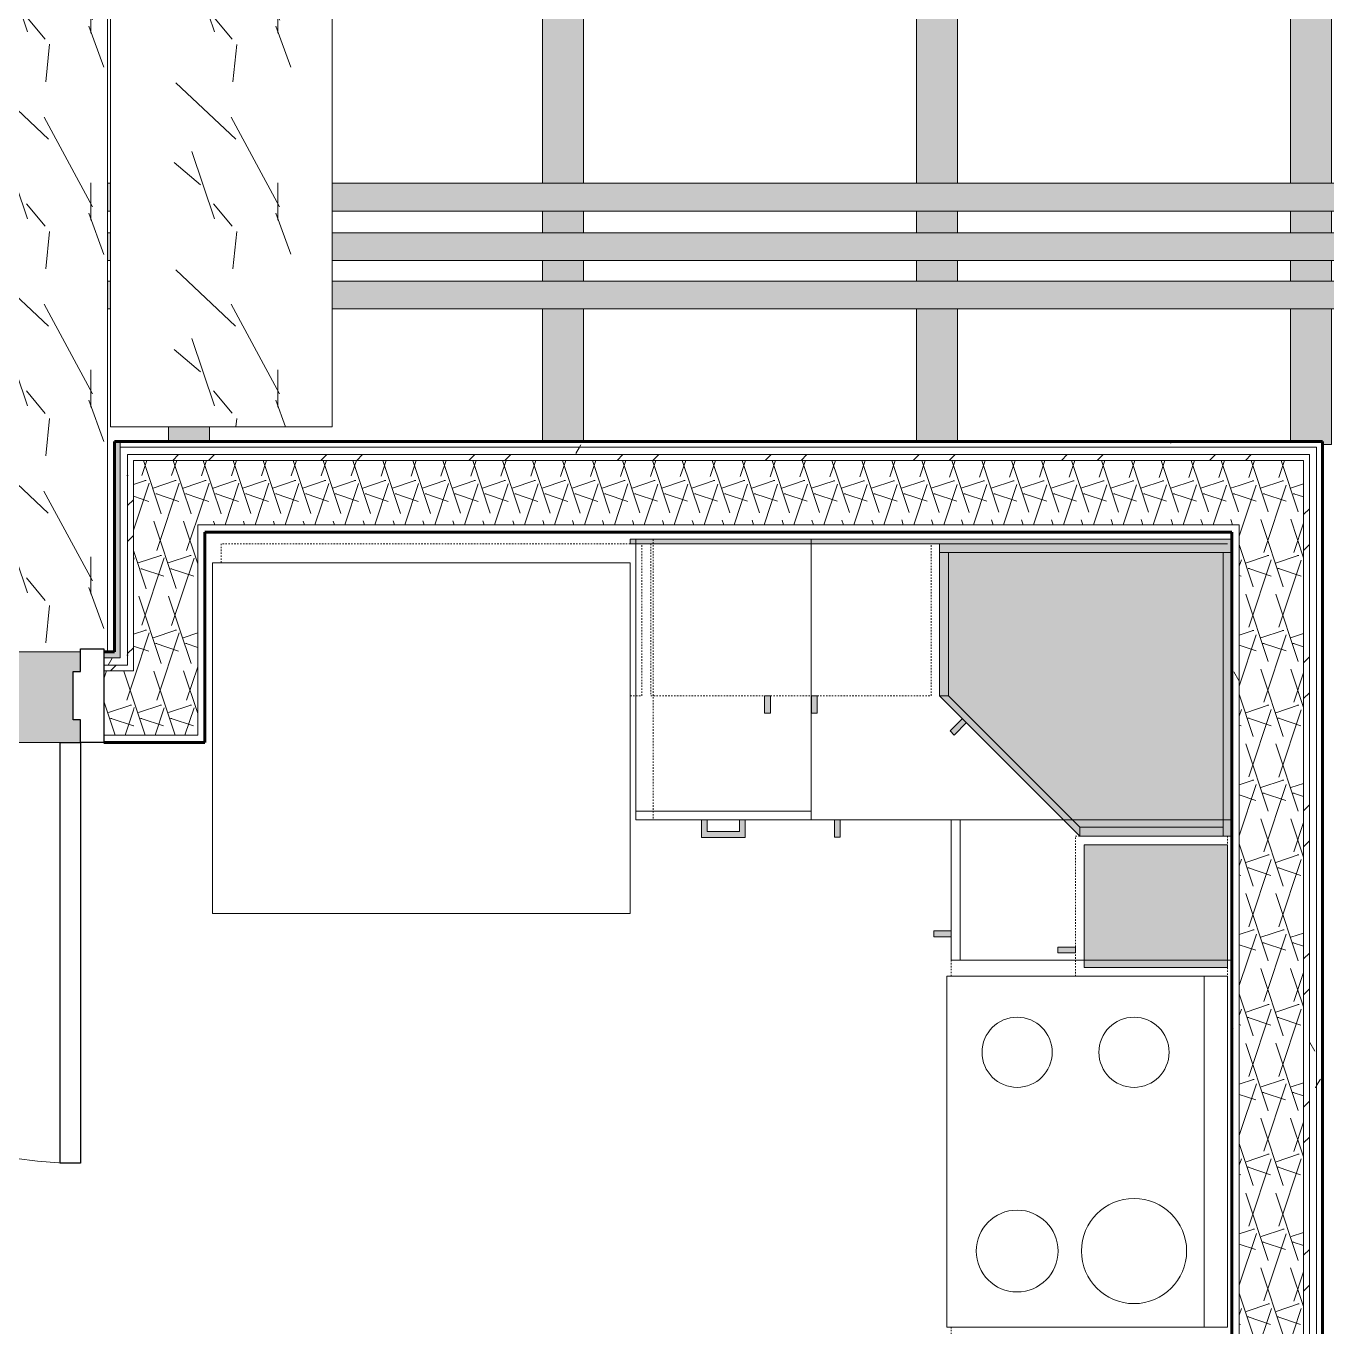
# Model space of a CAD drawing. Header units: inches. Extents: x -4169 to -1846, y 9706 to 12377.
# Drawn here: x -2747.9 to -2636.6, y 10305.4 to 10416.7 of the extents above; entities that cross this region are included whole.
import ezdxf

# ---------------------------------------------------------------- set-up
doc = ezdxf.new("R2010")
doc.units = ezdxf.units.IN
doc.header["$MEASUREMENT"] = 0
doc.linetypes.add('Dash', pattern=[0.25, 0.125, -0.125])
for name, color, linetype, lineweight in [('0-1', 7, 'Continuous', 5), ('0-2', 50, 'Continuous', 18), ('A-CLNG', 13, 'Continuous', 18), ('A-CLNG-PATT-1', 252, 'Continuous', 18), ('A-DOOR', 31, 'Continuous', 18), ('A-DOOR-6', 31, 'Continuous', 30), ('A-DOOR-7', 31, 'Continuous', 9), ('A-DOOR-FRAM', 31, 'Continuous', 30), ('A-WALL', 113, 'Continuous', 18), ('A-WALL-2', 96, 'Continuous', 5), ('A-WALL-5', 50, 'Continuous', 18), ('A-WALL-PATT-4', 111, 'Continuous', 9), ('I-WALL', 2, 'Continuous', 18), ('I-WALL-2', 2, 'Continuous', 5), ('I-WALL-3', 2, 'Continuous', 60), ('P-PIPE', 3, 'Continuous', 9), ('P-PIPE-1', 3, 'Continuous', 5), ('Q-CASE', 31, 'Continuous', 9), ('Q-CASE-1', 9, 'Continuous', 9), ('Q-CASE-3', 250, 'Continuous', 9), ('Q-CASE-4', 250, 'Dash', 9), ('Q-CASE-5', 254, 'Continuous', 9), ('Q-CASE-HDLN-1', 250, 'Dash', 9), ('Q-SPCQ-1', 250, 'Continuous', 9), ('S-BEAM', 12, 'Continuous', 9)]:
    doc.layers.add(name, color=color, linetype=linetype, lineweight=lineweight)
pattern_1 = [(0, (0, 0), (20.48, 5.12), [0.845, -14.515, 0.845, -14.515, -81.92]), (0, (0, 0), (20.48, 5.12), [-30.72, 0.845, -29.875, 0.845, -14.515, -35.84]), (0, (0, 0), (20.48, 5.12), [-76.8, 0.845, -9.395, 0.845, -24.755]), (120, (7.68, 2.56), (-14.67405, 15.1762003), [0.845, -14.515, 0.845, -14.515, -81.92]), (120, (7.68, 2.56), (-14.67405, 15.1762003), [-30.72, 0.845, -29.875, 0.845, -14.515, -35.84]), (120, (7.68, 2.56), (-14.67405, 15.1762003), [-76.8, 0.845, -9.395, 0.845, -24.755]), (240, (10.24, 12.8), (-5.80595, -20.2962003), [0.845, -14.515, 0.845, -14.515, -81.92]), (240, (10.24, 12.8), (-5.80595, -20.2962003), [-30.72, 0.845, -29.875, 0.845, -14.515, -35.84]), (240, (10.24, 12.8), (-5.80595, -20.2962003), [-76.8, 0.845, -9.395, 0.845, -24.755])]
pattern_2 = [(161.57, (0.32, 0.32), (-2.560496185, -0.000537386), [0, -18.214, 2.022, 0]), (18.43, (-0.32, 0.32), (-2.560496185, 0.000537386), [0, -18.214, 2.022, 0]), (108.43, (0.32, 0.32), (1.27922091, -6.400876726), [6.07, -14.166]), (71.57, (-0.32, 0.32), (1.27922091, 6.400876726), [6.07, -14.166])]
pattern_3 = [(45, (0, 0), (-6.335677, 6.335677), []), (45, (0, 9.6), (-6.335677, 6.335677), [])]

# ---------------------------------------------------------------- blocks, each defined once
blk = doc.blocks.new('Refrigerator_-_Side-by-Side_6047 - 36_ X 30_-1372843-ENLARGED RCP - 2ND FLOOR PLAN')
at = {"layer": 'Q-SPCQ-1'}
for p, q in [((-17.88, 15.58), (17.87, 15.58)), ((-17.88, -14.42), (-17.88, 15.58)), ((17.87, 15.58), (17.87, -14.42)), ((17.87, -14.42), (-17.88, -14.42))]:
    blk.add_line(p, q, dxfattribs=at)
blk = doc.blocks.new('Range - 24_ x 30_-2553768-ENLARGED RCP - 2ND FLOOR PLAN')
at = {"layer": 'Q-SPCQ-1'}
for p, q in [((0, 0), (30, 0)), ((0, -24), (0, 0)), ((30, 0), (30, -24)), ((0, -22), (30, -22)), ((30, -24), (0, -24))]:
    blk.add_line(p, q, dxfattribs=at)
for centre, radius, start, end in [((6.5, -6), 3.5, 360, 180), ((23.5, -6), 3, 0, 180), ((6.5, -6), 3.5, 180, 0), ((23.5, -6), 3, 180, 0), ((6.5, -16), 4.5, 0, 180), ((23.5, -16), 3, 360, 180), ((6.5, -16), 4.5, 180, 0), ((23.5, -16), 3, 180, 0)]:
    blk.add_arc(centre, radius, start, end, dxfattribs=at)
blk = doc.blocks.new('OD_CW_Countertop - OD_CW_Countertop-V13-ENLARGED RCP - 2ND FLOOR PLAN')
at = {"layer": 'Q-CASE-HDLN-1'}
for p, q in [((0.74, 24), (0.74, 0)), ((70.36, 0), (70.36, 24)), ((0.74, 0), (10.24, 0)), ((10.73, 0), (14.11, 0)), ((44.11, 0), (49.24, 0)), ((49.74, 0), (52.49, 0)), ((52.99, 0), (59.74, 0)), ((60.23, 0), (70.36, 0))]:
    blk.add_line(p, q, dxfattribs=at)
blk = doc.blocks.new('OD_CW_Countertop - OD_CW_Countertop-V14-ENLARGED RCP - 2ND FLOOR PLAN')
at = {"layer": 'Q-CASE-HDLN-1'}
for p, q in [((50.24, 24), (0.74, 24)), ((0.74, 24), (0.74, 0)), ((0.74, 0), (4.86, 0)), ((5.36, 0), (8.11, 0)), ((8.61, 0), (16.24, 0)), ((16.73, 0), (50.24, 0))]:
    blk.add_line(p, q, dxfattribs=at)
blk = doc.blocks.new('300 Series Wall Hung Cabinet_302 - 24_ X 36_-2573584-ENLARGED RCP - 2ND FLOOR PLAN')
at = {"layer": 'Q-CASE-1'}
for points in [[(-1.76, -13.19), (-2.25, -13.19), (-2.25, -14.69), (-1.76, -14.69)], [(2.24, -13.19), (1.75, -13.19), (1.75, -14.69), (2.24, -14.69)]]:
    blk.add_hatch(color=256, dxfattribs=at).paths.add_polyline_path(points, flags=0)
at = {"layer": 'Q-CASE-3'}
for p, q in [((-1.76, -13.19), (-2.25, -13.19)), ((-2.25, -13.19), (-2.25, -14.69)), ((-1.76, -14.69), (-1.76, -13.19)), ((2.24, -13.19), (1.75, -13.19)), ((1.75, -13.19), (1.75, -14.69)), ((2.24, -14.69), (2.24, -13.19)), ((-2.25, -14.69), (-1.76, -14.69)), ((1.75, -14.69), (2.24, -14.69))]:
    blk.add_line(p, q, dxfattribs=at)
at = {"layer": 'Q-CASE-4'}
for p, q in [((-12, -0.19), (-12, -13.19)), ((12, -13.19), (12, -0.19)), ((-12, -13.19), (12, -13.19))]:
    blk.add_line(p, q, dxfattribs=at)
blk = doc.blocks.new('300 Series Wall Hung Cabinet_302 - 18_ x 36_-2362919-ENLARGED RCP - 2ND FLOOR PLAN')
at = {"layer": 'Q-CASE-4'}
for p, q in [((17, -0.19), (-18, -0.19)), ((-18, -0.19), (-18, -1.81)), ((18, -13.19), (18, -0.19)), ((17, -13.19), (18, -13.19))]:
    blk.add_line(p, q, dxfattribs=at)
blk = doc.blocks.new('Base Cabinet 3 Drawer 230 - Base Cabinet 3 Drawer 230 15_-2554961-ENLARGED RCP - 2ND FLOOR PLAN')
at = {"layer": 'Q-CASE-5'}
blk.add_hatch(color=256, dxfattribs=at).paths.add_polyline_path([(2.61, -24), (2.11, -24), (2.11, -25), (-0.64, -25), (-0.64, -24), (-1.14, -24), (-1.14, -25.5), (2.61, -25.5), (2.61, -25)], flags=0)
at = {"layer": 'Q-CASE-3'}
for p, q in [((-6.76, -23.25), (-6.76, 0)), ((-6.76, 0), (8.24, 0)), ((8.24, 0), (8.24, -23.25)), ((-6.76, -23.25), (-6.76, -24)), ((8.24, -23.25), (-6.76, -23.25)), ((8.24, -24), (8.24, -23.25)), ((-6.76, -24), (8.24, -24)), ((-0.64, -24), (-1.14, -24)), ((-1.14, -25.5), (-1.14, -24)), ((-0.64, -25), (-0.64, -24)), ((2.11, -25), (2.11, -24)), ((2.11, -24), (2.61, -24)), ((2.61, -24), (2.61, -25.5)), ((2.61, -25.5), (-1.14, -25.5)), ((-0.64, -25), (2.11, -25))]:
    blk.add_line(p, q, dxfattribs=at)
blk = doc.blocks.new('Base Cabinet Corner 197 - Base Cabinet Corner 197-2565125-ENLARGED RCP - 2ND FLOOR PLAN')
at = {"layer": 'Q-CASE-5'}
for points in [[(10.73, -25.38), (10.73, -24), (10.24, -24), (10.24, -25.5), (10.73, -25.5)], [(2.23, -33.51), (0.73, -33.51), (0.73, -34), (2.23, -34)]]:
    blk.add_hatch(color=256, dxfattribs=at).paths.add_polyline_path(points, flags=0)
at = {"layer": 'Q-CASE-3'}
for p, q in [((-23.26, 0), (12.74, 0)), ((-23.26, -36), (-23.26, 0)), ((12.74, 0), (12.74, -24)), ((0.74, -23.25), (0.74, -36)), ((12.74, -23.25), (0.74, -23.25)), ((0.74, -23.25), (0.74, -24)), ((0.74, -24), (0.74, -36)), ((12.74, -24), (0.74, -24)), ((10.73, -24), (10.24, -24)), ((10.24, -24), (10.24, -25.5)), ((10.73, -25.5), (10.73, -24)), ((10.24, -25.5), (10.73, -25.5)), ((2.23, -33.51), (0.73, -33.51)), ((0.73, -33.51), (0.73, -34)), ((0.73, -34), (2.23, -34)), ((2.23, -34), (2.23, -33.51)), ((0.74, -36), (-23.26, -36))]:
    blk.add_line(p, q, dxfattribs=at)
blk = doc.blocks.new('308 - 308-V78-ENLARGED RCP - 2ND FLOOR PLAN')
at = {"layer": 'Q-CASE'}
blk.add_hatch(color=256, dxfattribs=at).paths.add_polyline_path([(0, -25.19), (0, -24.44), (-11.25, -13.19), (-12, -13.19), (-0.75, -24.44)], flags=0)
at = {"layer": 'Q-CASE-1'}
for points in [[(12.25, -0.94), (13, -0.94), (13, -0.19), (-12, -0.19), (-12, -0.94), (3.9, -0.94)], [(-11.25, -13.19), (-11.25, -0.94), (-12, -0.94), (-12, -13.19)], [(3.9, -24.44), (12.25, -24.44), (12.25, -0.94), (-11.25, -0.94), (-11.25, -13.19), (0, -24.44)], [(12.62, -25.19), (13, -25.19), (13, -0.94), (12.25, -0.94), (12.25, -25.19)], [(12.25, -25.19), (12.25, -24.44), (0, -24.44), (0, -25.19), (3.9, -25.19)]]:
    blk.add_hatch(color=256, dxfattribs=at).paths.add_polyline_path(points, flags=0)
at = {"layer": 'Q-CASE-5'}
blk.add_hatch(color=256, dxfattribs=at).paths.add_polyline_path([(-10.76, -16.55), (-9.7, -15.49), (-10.05, -15.14), (-11.11, -16.2)], flags=0)
at = {"layer": 'Q-CASE'}
for p, q in [((0, -25.19), (-12, -13.19)), ((-12, -13.19), (-11.25, -13.19)), ((-11.25, -13.19), (0, -24.44)), ((0, -24.44), (0, -25.19))]:
    blk.add_line(p, q, dxfattribs=at)
at = {"layer": 'Q-CASE-3'}
for p, q in [((-12, -0.94), (-12, -0.19)), ((-12, -13.19), (-12, -0.94)), ((-12, -0.94), (-11.25, -0.94)), ((13, -0.94), (-12, -0.94)), ((-11.25, -13.19), (-11.25, -0.94)), ((-11.25, -0.94), (12.25, -0.94)), ((-11.25, -0.94), (-11.25, -13.19)), ((12.25, -0.94), (12.25, -24.44)), ((12.25, -25.19), (12.25, -0.94)), ((12.25, -0.94), (13, -0.94)), ((-11.25, -13.19), (-12, -13.19)), ((0, -24.44), (-11.25, -13.19)), ((-10.05, -15.14), (-11.11, -16.2)), ((-10.76, -16.55), (-9.7, -15.49)), ((-11.11, -16.2), (-10.76, -16.55)), ((12.25, -24.44), (0, -24.44)), ((0, -25.19), (0, -24.44)), ((0, -24.44), (12.25, -24.44)), ((12.25, -24.44), (12.25, -25.19)), ((12.25, -25.19), (0, -25.19)), ((13, -25.19), (12.25, -25.19))]:
    blk.add_line(p, q, dxfattribs=at)
blk = doc.blocks.new('300 Series Wall Hung Cabinet_301 - 12_-V80-ENLARGED RCP - 2ND FLOOR PLAN')
at = {"layer": 'Q-CASE-1'}
for points in [[(-4, 13.19), (-3.51, 13.19), (-3.51, 14.69), (-4, 14.69)], [(-5.25, 12.44), (-5.25, 0.19), (5.25, 0.19), (5.25, 12.44)]]:
    blk.add_hatch(color=256, dxfattribs=at).paths.add_polyline_path(points, flags=0)
at = {"layer": 'Q-CASE-3'}
for p, q in [((-3.51, 14.69), (-4, 14.69)), ((-4, 14.69), (-4, 13.19)), ((-3.51, 13.19), (-3.51, 14.69)), ((-5.25, 0.19), (-5.25, 12.44)), ((-5.25, 12.44), (5.25, 12.44)), ((-4, 13.19), (-3.51, 13.19)), ((5.25, 12.44), (5.25, 0.19)), ((5.25, 0.19), (-5.25, 0.19))]:
    blk.add_line(p, q, dxfattribs=at)
at = {"layer": 'Q-CASE-4'}
for p, q in [((-6, 13.19), (6, 13.19)), ((6, 13.19), (6, 0.19)), ((6, 0.19), (-6, 0.19))]:
    blk.add_line(p, q, dxfattribs=at)
blk = doc.blocks.new('CTR - 1st Phase - Unit Layouts_rvt-1-ENLARGED RCP - 2ND FLOOR PLAN')
at = {"layer": 'A-WALL-2'}
blk.add_hatch(color=256, dxfattribs=at).paths.add_polyline_path([(-2696.17, 10372.41), (-2644.7, 10372.41), (-2644.7, 10372.79), (-2696.17, 10372.79)], flags=0)
at = {"layer": 'A-WALL-5'}
for p, q in [((-2644.7, 10372.79), (-2696.17, 10372.79)), ((-2696.17, 10372.41), (-2696.17, 10372.79)), ((-2696.17, 10372.41), (-2645.07, 10372.41))]:
    blk.add_line(p, q, dxfattribs=at)
at = {"layer": '0-2'}
for name, p in [('300 Series Wall Hung Cabinet_302 - 18_ x 36_-2362919-ENLARGED RCP - 2ND FLOOR PLAN', (-2713.17, 10372.6)), ('Base Cabinet 3 Drawer 230 - Base Cabinet 3 Drawer 230 15_-2554961-ENLARGED RCP - 2ND FLOOR PLAN', (-2688.94, 10372.79)), ('300 Series Wall Hung Cabinet_302 - 24_ X 36_-2573584-ENLARGED RCP - 2ND FLOOR PLAN', (-2682.42, 10372.6)), ('OD_CW_Countertop - OD_CW_Countertop-V14-ENLARGED RCP - 2ND FLOOR PLAN', (-2694.94, 10348.79)), ('308 - 308-V78-ENLARGED RCP - 2ND FLOOR PLAN', (-2657.7, 10372.6))]:
    blk.add_blockref(name, p, dxfattribs=at)
for name, p, rotation in [('Base Cabinet Corner 197 - Base Cabinet Corner 197-2565125-ENLARGED RCP - 2ND FLOOR PLAN', (-2644.7, 10349.53), 269.9999999999571), ('Refrigerator_-_Side-by-Side_6047 - 36_ X 30_-1372843-ENLARGED RCP - 2ND FLOOR PLAN', (-2714.05, 10356.37), 180), ('OD_CW_Countertop - OD_CW_Countertop-V13-ENLARGED RCP - 2ND FLOOR PLAN', (-2668.7, 10349.53), 269.999999999984), ('300 Series Wall Hung Cabinet_301 - 12_-V80-ENLARGED RCP - 2ND FLOOR PLAN', (-2644.89, 10341.41), 89.99999999995765), ('Range - 24_ x 30_-2553768-ENLARGED RCP - 2ND FLOOR PLAN', (-2669.07, 10305.41), 89.99999999997476)]:
    blk.add_blockref(name, p, dxfattribs=dict(at, rotation=rotation))
blk = doc.blocks.new('Dimension Lumber - LVL - 3_5X5_5-V172-ENLARGED RCP - 2ND FLOOR PLAN')
at = {"layer": 'S-BEAM'}
h = blk.add_hatch(color=256, dxfattribs=at)
h.paths.add_polyline_path([(-45.1, 1.75), (-45.07, -1.75), (-43.85, -1.75), (-43.85, 1.75)], flags=0)
h.paths.add_polyline_path([(-0.88, 1.75), (-0.88, -1.75), (42.15, -1.75), (42.15, 1.75), (3.84, 1.75)], flags=0)
for p, q in [((-45.1, 1.75), (-43.85, 1.75)), ((-0.88, 1.75), (42.15, 1.75)), ((-45.1, -1.75), (-43.85, -1.75)), ((-0.88, -1.75), (42.15, -1.75))]:
    blk.add_line(p, q, dxfattribs=at)
blk = doc.blocks.new('Dimension Lumber - LVL - 3_5X5_5-V173-ENLARGED RCP - 2ND FLOOR PLAN')
at = {"layer": 'S-BEAM'}
h = blk.add_hatch(color=256, dxfattribs=at)
h.paths.add_polyline_path([(-45.1, -1.75), (-33.76, -1.75), (-33.76, 1.75), (-45.1, 1.75)], flags=0)
h.paths.add_polyline_path([(-31.39, -1.75), (-29.63, -1.75), (-29.63, 1.75), (-31.39, 1.75)], flags=0)
h.paths.add_polyline_path([(-27.26, 1.75), (-27.26, -1.75), (-25.39, -1.75), (-25.39, 1.75), (-26.32, 1.75)], flags=0)
h.paths.add_polyline_path([(-23.02, 1.75), (-23.02, -1.75), (42.15, -1.75), (42.15, 1.75), (-17.03, 1.75)], flags=0)
for p, q in [((-45.1, 1.75), (-33.76, 1.75)), ((-31.39, 1.75), (-29.63, 1.75)), ((-27.26, 1.75), (-25.39, 1.75)), ((-23.02, 1.75), (42.15, 1.75)), ((-45.1, -1.75), (-33.76, -1.75)), ((-31.39, -1.75), (-29.63, -1.75)), ((-27.26, -1.75), (-25.39, -1.75)), ((-23.02, -1.75), (42.15, -1.75))]:
    blk.add_line(p, q, dxfattribs=at)
blk = doc.blocks.new('Dimension Lumber - LVL - 3_5X5_5-V174-ENLARGED RCP - 2ND FLOOR PLAN')
at = {"layer": 'S-BEAM'}
h = blk.add_hatch(color=256, dxfattribs=at)
h.paths.add_polyline_path([(-45.1, 1.75), (-45.1, -1.75), (-33.76, -1.75), (-33.76, 1.75), (-36.38, 1.75)], flags=0)
h.paths.add_polyline_path([(-31.39, 0.76), (-31.39, -1.75), (-29.63, -1.75), (-29.63, 1.75), (-31.39, 1.75)], flags=0)
h.paths.add_polyline_path([(-27.26, 0.76), (-27.26, -1.75), (-25.39, -1.75), (-25.39, 1.75), (-27.26, 1.75)], flags=0)
h.paths.add_polyline_path([(-23.02, 0.76), (-23.02, -1.75), (42.15, -1.75), (42.15, 0.8), (41.9, 0.8), (41.9, 1.75), (-23.02, 1.75)], flags=0)
for p, q in [((-45.1, 1.75), (-33.76, 1.75)), ((-31.39, 1.75), (-29.63, 1.75)), ((-27.26, 1.75), (-25.39, 1.75)), ((-23.02, 1.75), (41.9, 1.75)), ((-45.1, -1.75), (-33.76, -1.75)), ((-31.39, -1.75), (-29.63, -1.75)), ((-27.26, -1.75), (-25.39, -1.75)), ((-23.02, -1.75), (42.15, -1.75))]:
    blk.add_line(p, q, dxfattribs=at)
blk = doc.blocks.new('HOLLOW METAL - UNIT DOOR-2160819-ENLARGED RCP - 2ND FLOOR PLAN')
at = {"layer": 'A-DOOR-6'}
for p, q in [((16.25, -4.125), (18, -4.125)), ((16.25, -40.125), (16.25, -4.125)), ((18, -4.125), (18, -40.125)), ((18, -40.125), (16.25, -40.125))]:
    blk.add_line(p, q, dxfattribs=at)
at = {"layer": 'A-DOOR-7'}
blk.add_arc((18, -4.125), 36, 180, 270, dxfattribs=at)
at = {"layer": 'A-DOOR-FRAM'}
for p, q in [((-20, 3.875), (-18, 3.875)), ((-20, -4.125), (-20, 3.875)), ((-18, 3.875), (-18, 1.9375)), ((18, 3.875), (20, 3.875)), ((18, 1.9375), (18, 3.875)), ((20, 3.875), (20, -4.125)), ((-18, 1.9375), (-17.375, 1.9375)), ((-17.375, 1.9375), (-17.375, -2.1875)), ((17.375, 1.9375), (18, 1.9375)), ((17.375, -2.1875), (17.375, 1.9375)), ((-18, -2.1875), (-18, -4.125)), ((-17.375, -2.1875), (-18, -2.1875)), ((18, -2.1875), (17.375, -2.1875)), ((18, -4.125), (18, -2.1875)), ((-18, -4.125), (-20, -4.125)), ((20, -4.125), (18, -4.125))]:
    blk.add_line(p, q, dxfattribs=at)
blk = doc.blocks.new('Dimension Lumber - LVL - 3_5X5_5-V194-ENLARGED RCP - 2ND FLOOR PLAN')
at = {"layer": 'S-BEAM'}
h = blk.add_hatch(color=256, dxfattribs=at)
h.paths.add_polyline_path([(-34.76, -1.01), (-34.76, -1.75), (-23.15, -1.75), (-23.15, 1.75), (-34.49, 1.75), (-34.49, -0.97), (-34.76, -0.97)], flags=0)
h.paths.add_polyline_path([(-20.77, 1.75), (-20.77, -1.75), (-19.02, -1.75), (-19.02, 1.75)], flags=0)
h.paths.add_polyline_path([(-16.65, -1.01), (-16.65, -1.75), (-14.78, -1.75), (-14.78, 1.75), (-16.65, 1.75)], flags=0)
h.paths.add_polyline_path([(-12.4, -1.75), (34.76, -1.75), (34.76, 1.75), (-12.4, 1.75), (-12.4, -1.01)], flags=0)
for p, q in [((-34.49, 1.75), (-23.15, 1.75)), ((-20.78, 1.75), (-19.02, 1.75)), ((-16.65, 1.75), (-14.78, 1.75)), ((-12.41, 1.75), (34.76, 1.75)), ((-34.76, -0.97), (-34.76, -1.75)), ((-34.76, -1.75), (-23.15, -1.75)), ((-20.78, -1.75), (-19.02, -1.75)), ((-16.65, -1.75), (-14.78, -1.75)), ((-12.41, -1.75), (34.76, -1.75))]:
    blk.add_line(p, q, dxfattribs=at)

msp = doc.modelspace()

# ---------------------------------------------------------------- hatches: boundary and pattern name
at = {"layer": 'A-CLNG-PATT-1'}
h = msp.add_hatch(dxfattribs=at)
h.set_pattern_fill('FP_55', color=256, style=0, pattern_type=2)
h.set_pattern_definition([(108.435, (4.16, 0), (-16.000521, 32.0003383), [6.072, -44.525]), (139.399, (2.24, 5.76), (-96.00016541, 79.9998798), [2.95, -144.562]), (136.848, (16, 7.68), (-240.00202852, 223.9982064), [7.018, -343.889]), (109.983, (10.88, 12.48), (-47.99971113, 127.99986808), [3.746, -183.53]), (90, (9.6, 0), (-16, 16), [3.2, -12.8]), (118.443, (9.6, 3.2), (112.0002199, -207.99937941), [8.734, -427.981]), (84.289, (5.44, 10.88), (-16.00092206, -143.99947947), [3.216, -157.582]), (129.806, (5.76, 14.08), (64.00060153, -80.0001644), [2.499, -122.465])])
h.paths.add_polyline_path([(-2797.52, 10363.16), (-2781.2, 10363.16), (-2781.2, 10363.41), (-2779.28, 10363.41), (-2779.28, 10425.39), (-2798.23, 10425.39), (-2798.23, 10381.16), (-2797.52, 10381.16), (-2797.52, 10369.78)], flags=0)
h.paths.add_polyline_path([(-2740.88, 10363.16), (-2740.88, 10425.39), (-2779.03, 10425.39), (-2779.03, 10363.16), (-2743.2, 10363.16), (-2743.2, 10363.41), (-2741.2, 10363.41), (-2741.2, 10363.16)], flags=0)
h.paths.add_polyline_path([(-2721.68, 10382.41), (-2721.68, 10425.39), (-2740.63, 10425.39), (-2740.63, 10382.41), (-2737.85, 10382.41)], flags=0)
at = {"layer": 'A-WALL-PATT-4'}
h = msp.add_hatch(dxfattribs=at)
h.set_pattern_fill('FP_1', color=256, style=0, pattern_type=2)
h.set_pattern_definition(pattern_1)
h.paths.add_polyline_path([(-2637.45, 10380.66), (-2637.45, 10381.16), (-2739.8, 10381.16), (-2739.8, 10380.66), (-2638.07, 10380.66)], flags=0)
h = msp.add_hatch(dxfattribs=at)
h.set_pattern_fill('FP_1', color=256, style=0, pattern_type=2)
h.set_pattern_definition(pattern_1)
h.paths.add_polyline_path([(-2636.95, 10261.59), (-2636.95, 10381.16), (-2637.45, 10381.16), (-2637.45, 10261.59)], flags=0)
h = msp.add_hatch(dxfattribs=at)
h.set_pattern_fill('FP_1', color=256, style=0, pattern_type=2)
h.set_pattern_definition(pattern_1)
h.paths.add_polyline_path([(-2739.17, 10362.04), (-2739.17, 10380.66), (-2739.8, 10380.66), (-2739.8, 10362.04)], flags=0)
h = msp.add_hatch(dxfattribs=at)
h.set_pattern_fill('FP_1', color=256, style=0, pattern_type=2)
h.set_pattern_definition(pattern_1)
h.paths.add_polyline_path([(-2650.72, 10380.04), (-2638.07, 10380.04), (-2638.07, 10380.66), (-2739.17, 10380.66), (-2739.17, 10380.04), (-2653.8, 10380.04)], flags=0)
h = msp.add_hatch(dxfattribs=at)
h.set_pattern_fill('FP_38', color=256, style=0, pattern_type=2)
h.set_pattern_definition(pattern_3)
h.paths.add_polyline_path([(-2738.67, 10361.54), (-2738.67, 10380.04), (-2739.17, 10380.04), (-2739.17, 10361.54)], flags=0)
h = msp.add_hatch(dxfattribs=at)
h.set_pattern_fill('FP_38', color=256, style=0, pattern_type=2)
h.set_pattern_definition(pattern_3)
h.paths.add_polyline_path([(-2644.07, 10379.54), (-2638.57, 10379.54), (-2638.57, 10380.04), (-2738.67, 10380.04), (-2738.67, 10379.54), (-2644.7, 10379.54)], flags=0)
h = msp.add_hatch(dxfattribs=at)
h.set_pattern_fill('FP_38', color=256, style=0, pattern_type=2)
h.set_pattern_definition(pattern_3)
h.paths.add_polyline_path([(-2638.07, 10261.59), (-2638.07, 10380.04), (-2638.57, 10380.04), (-2638.57, 10261.59)], flags=0)
h = msp.add_hatch(dxfattribs=at)
h.set_pattern_fill('FP_1', color=256, style=0, pattern_type=2)
h.set_pattern_definition(pattern_1)
h.paths.add_polyline_path([(-2637.45, 10261.59), (-2637.45, 10380.66), (-2638.07, 10380.66), (-2638.07, 10261.59)], flags=0)
h = msp.add_hatch(dxfattribs=at)
h.set_pattern_fill('FP_2', color=256, style=0, pattern_type=2)
h.set_pattern_definition(pattern_2)
h.paths.add_polyline_path([(-2738.67, 10356.04), (-2733.17, 10356.04), (-2733.17, 10379.54), (-2738.67, 10379.54), (-2738.67, 10361.54)], flags=0)
h = msp.add_hatch(dxfattribs=at)
h.set_pattern_fill('FP_2', color=256, style=0, pattern_type=2)
h.set_pattern_definition(pattern_2)
h.paths.add_polyline_path([(-2644.7, 10374.04), (-2644.07, 10374.04), (-2644.07, 10379.54), (-2733.17, 10379.54), (-2733.17, 10374.04), (-2653.8, 10374.04)], flags=0)
h = msp.add_hatch(dxfattribs=at)
h.set_pattern_fill('FP_2', color=256, style=0, pattern_type=2)
h.set_pattern_definition(pattern_2)
h.paths.add_polyline_path([(-2640.32, 10261.59), (-2638.57, 10261.59), (-2638.57, 10379.54), (-2644.07, 10379.54), (-2644.07, 10261.59), (-2640.57, 10261.59)], flags=0)
h = msp.add_hatch(dxfattribs=at)
h.set_pattern_fill('FP_1', color=256, style=0, pattern_type=2)
h.set_pattern_definition(pattern_1)
h.paths.add_polyline_path([(-2644.07, 10261.59), (-2644.07, 10374.04), (-2644.7, 10374.04), (-2644.7, 10261.59)], flags=0)
h = msp.add_hatch(dxfattribs=at)
h.set_pattern_fill('FP_38', color=256, style=0, pattern_type=2)
h.set_pattern_definition(pattern_3)
h.paths.add_polyline_path([(-2781.2, 10361.54), (-2781.2, 10362.04), (-2798.65, 10362.04), (-2798.63, 10361.54), (-2788.86, 10361.54)], flags=0)
h.paths.add_polyline_path([(-2739.17, 10361.54), (-2739.17, 10362.04), (-2741.2, 10362.04), (-2741.2, 10361.54), (-2739.8, 10361.54)], flags=0)
h = msp.add_hatch(dxfattribs=at)
h.set_pattern_fill('FP_1', color=256, style=0, pattern_type=2)
h.set_pattern_definition(pattern_1)
h.paths.add_polyline_path([(-2788.86, 10362.04), (-2781.2, 10362.04), (-2781.2, 10362.66), (-2798.02, 10362.66), (-2798.02, 10362.04), (-2797.52, 10362.04)], flags=0)
h.paths.add_polyline_path([(-2740.3, 10362.04), (-2739.8, 10362.04), (-2739.8, 10362.66), (-2741.2, 10362.66), (-2741.2, 10362.04), (-2740.88, 10362.04)], flags=0)
h = msp.add_hatch(dxfattribs=at)
h.set_pattern_fill('FP_2', color=256, style=0, pattern_type=2)
h.set_pattern_definition(pattern_2)
h.paths.add_polyline_path([(-2799.15, 10356.04), (-2781.2, 10356.04), (-2781.2, 10361.54), (-2799.15, 10361.54), (-2799.15, 10359.73)], flags=0)
h.paths.add_polyline_path([(-2741.2, 10356.04), (-2738.67, 10356.04), (-2738.67, 10361.54), (-2741.2, 10361.54), (-2741.2, 10357.35)], flags=0)
at = {"layer": 'I-WALL'}
msp.add_hatch(color=256, dxfattribs=at).paths.add_polyline_path([(-2739.8, 10362.66), (-2739.8, 10381.16), (-2740.3, 10381.16), (-2740.3, 10362.66), (-2739.92, 10362.66)], flags=0)
at = {"layer": 'I-WALL-2'}
h = msp.add_hatch(color=256, dxfattribs=at)
h.paths.add_polyline_path([(-2781.2, 10362.66), (-2781.2, 10363.16), (-2797.52, 10363.16), (-2797.51, 10362.66), (-2788.86, 10362.66)], flags=0)
h.paths.add_polyline_path([(-2741.2, 10362.66), (-2740.3, 10362.66), (-2740.3, 10363.16), (-2741.2, 10363.16)], flags=0)
msp.add_hatch(color=256, dxfattribs=at).paths.add_polyline_path([(-2743.2, 10355.41), (-2743.2, 10357.35), (-2743.82, 10357.35), (-2743.82, 10361.48), (-2743.2, 10361.48), (-2743.2, 10363.16), (-2779.2, 10363.16), (-2779.2, 10361.48), (-2778.57, 10361.48), (-2778.57, 10357.35), (-2779.2, 10357.35), (-2779.2, 10355.41), (-2743.82, 10355.41)], flags=0)
at = {"layer": 'P-PIPE-1'}
h = msp.add_hatch(color=256, dxfattribs=at)
h.paths.add_polyline_path([(-2518.43, 10402.06), (-2508.23, 10402.06), (-2508.23, 10403.25), (-2721.68, 10403.24), (-2721.68, 10402.06), (-2518.74, 10402.06)], flags=0)
h.paths.add_polyline_path([(-3042.11, 10402.06), (-2798.23, 10402.06), (-2798.23, 10403.25), (-3435.32, 10403.25), (-3435.32, 10402.06), (-3052.17, 10402.06)], flags=0)
h.paths.add_polyline_path([(-2740.63, 10402.06), (-2740.63, 10403.25), (-2740.88, 10403.24), (-2740.88, 10402.06)], flags=0)
h.paths.add_polyline_path([(-2779.03, 10402.06), (-2779.03, 10403.25), (-2779.28, 10403.24), (-2779.28, 10402.06)], flags=0)
h = msp.add_hatch(color=256, dxfattribs=at)
h.paths.add_polyline_path([(-2927.67, 10400.87), (-2798.23, 10400.9), (-2798.23, 10402.06), (-3435.32, 10402.06), (-3435.32, 10400.87), (-2940.81, 10400.87)], flags=0)
h.paths.add_polyline_path([(-2518.73, 10400.87), (-2508.23, 10400.87), (-2508.23, 10402.06), (-2721.68, 10402.06), (-2721.68, 10400.87), (-2518.74, 10400.87)], flags=0)
h.paths.add_polyline_path([(-2740.63, 10400.87), (-2740.63, 10402.06), (-2740.88, 10402.06), (-2740.88, 10400.87)], flags=0)
h.paths.add_polyline_path([(-2779.03, 10400.87), (-2779.03, 10402.06), (-2779.28, 10402.06), (-2779.28, 10400.87)], flags=0)
h = msp.add_hatch(color=256, dxfattribs=at)
h.paths.add_polyline_path([(-2516.47, 10397.82), (-2512.47, 10397.82), (-2512.47, 10399.01), (-2721.68, 10399), (-2721.68, 10397.82), (-2518.74, 10397.82)], flags=0)
h.paths.add_polyline_path([(-3435.32, 10397.82), (-2798.23, 10397.82), (-2798.23, 10399.01), (-3435.32, 10399.01), (-3435.32, 10397.83)], flags=0)
h.paths.add_polyline_path([(-2740.63, 10397.82), (-2740.63, 10399.01), (-2740.88, 10399), (-2740.88, 10397.82)], flags=0)
h.paths.add_polyline_path([(-2779.03, 10397.82), (-2779.03, 10399.01), (-2779.28, 10398.99), (-2779.28, 10397.82)], flags=0)
h = msp.add_hatch(color=256, dxfattribs=at)
h.paths.add_polyline_path([(-2949.25, 10396.63), (-2798.23, 10396.66), (-2798.23, 10397.82), (-3435.32, 10397.82), (-3435.32, 10396.63), (-2956.17, 10396.63)], flags=0)
h.paths.add_polyline_path([(-2518.74, 10396.63), (-2512.47, 10396.63), (-2512.47, 10397.82), (-2721.68, 10397.82), (-2721.68, 10396.63), (-2519.84, 10396.63)], flags=0)
h.paths.add_polyline_path([(-2740.88, 10396.63), (-2740.63, 10396.63), (-2740.63, 10397.82), (-2740.88, 10397.82), (-2740.88, 10396.66)], flags=0)
h.paths.add_polyline_path([(-2779.28, 10396.63), (-2779.03, 10396.66), (-2779.03, 10397.82), (-2779.28, 10397.82), (-2779.28, 10396.66)], flags=0)
h = msp.add_hatch(color=256, dxfattribs=at)
h.paths.add_polyline_path([(-2957.69, 10393.69), (-2798.23, 10393.69), (-2798.23, 10394.88), (-3435.32, 10394.88), (-3435.32, 10393.69), (-2966.14, 10393.69)], flags=0)
h.paths.add_polyline_path([(-2516.47, 10393.69), (-2516.47, 10394.88), (-2721.68, 10394.87), (-2721.68, 10393.69), (-2518.74, 10393.69)], flags=0)
h.paths.add_polyline_path([(-2740.63, 10393.69), (-2740.63, 10394.88), (-2740.88, 10394.87), (-2740.88, 10393.69)], flags=0)
h.paths.add_polyline_path([(-2779.03, 10393.69), (-2779.03, 10394.88), (-2779.28, 10394.87), (-2779.28, 10393.69)], flags=0)
h = msp.add_hatch(color=256, dxfattribs=at)
h.paths.add_polyline_path([(-2956.17, 10392.5), (-2798.23, 10392.53), (-2798.23, 10393.69), (-3435.32, 10393.69), (-3435.32, 10392.5), (-2957.69, 10392.5)], flags=0)
h.paths.add_polyline_path([(-2516.47, 10392.5), (-2516.47, 10393.69), (-2721.68, 10393.69), (-2721.68, 10392.5), (-2518.74, 10392.5)], flags=0)
h.paths.add_polyline_path([(-2740.63, 10392.5), (-2740.63, 10393.69), (-2740.88, 10393.69), (-2740.88, 10392.5)], flags=0)
h.paths.add_polyline_path([(-2779.03, 10392.5), (-2779.03, 10393.69), (-2779.28, 10393.69), (-2779.28, 10392.5)], flags=0)

# ---------------------------------------------------------------- linework, layer by layer
at = {"layer": 'A-CLNG'}
for p, q in [((-2740.88, 10425.39), (-2740.88, 10363.16)), ((-2740.63, 10382.41), (-2740.63, 10425.39)), ((-2721.68, 10425.39), (-2721.68, 10382.41)), ((-2721.68, 10382.41), (-2740.63, 10382.41))]:
    msp.add_line(p, q, dxfattribs=at)
at = {"layer": 'A-WALL'}
for p, q in [((-2739.8, 10381.16), (-2739.8, 10362.66)), ((-2637.45, 10380.66), (-2739.8, 10380.66)), ((-2638.07, 10380.04), (-2739.17, 10380.04)), ((-2739.17, 10380.04), (-2739.17, 10362.04)), ((-2638.07, 10261.59), (-2638.07, 10380.04)), ((-2637.45, 10261.59), (-2637.45, 10380.66)), ((-2638.57, 10379.54), (-2738.67, 10379.54)), ((-2738.67, 10379.54), (-2738.67, 10361.54)), ((-2638.57, 10261.59), (-2638.57, 10379.54)), ((-2644.07, 10374.04), (-2733.17, 10374.04)), ((-2733.17, 10374.04), (-2733.17, 10356.04)), ((-2644.07, 10374.04), (-2644.07, 10013.59)), ((-2741.2, 10362.66), (-2739.8, 10362.66)), ((-2741.2, 10362.04), (-2739.17, 10362.04)), ((-2741.2, 10361.54), (-2738.67, 10361.54)), ((-2741.2, 10356.04), (-2733.17, 10356.04))]:
    msp.add_line(p, q, dxfattribs=at)
at = {"layer": 'I-WALL'}
for p, q in [((-2743.2, 10363.16), (-2779.2, 10363.16)), ((-2779.2, 10355.41), (-2744.95, 10355.41))]:
    msp.add_line(p, q, dxfattribs=at)
at = {"layer": 'I-WALL-3'}
for p, q in [((-2740.3, 10381.16), (-2636.95, 10381.16)), ((-2740.3, 10363.16), (-2740.3, 10381.16)), ((-2636.95, 10381.16), (-2636.95, 10261.59)), ((-2644.7, 10373.41), (-2732.55, 10373.41)), ((-2732.55, 10373.41), (-2732.55, 10355.41)), ((-2644.7, 10261.59), (-2644.7, 10373.41)), ((-2741.2, 10363.16), (-2740.3, 10363.16)), ((-2732.55, 10355.41), (-2741.2, 10355.41))]:
    msp.add_line(p, q, dxfattribs=at)
at = {"layer": 'P-PIPE'}
for p, q in [((-2740.88, 10403.25), (-2740.63, 10403.25)), ((-2721.68, 10403.25), (-2508.23, 10403.25)), ((-2740.63, 10400.87), (-2740.88, 10400.87)), ((-2508.23, 10400.87), (-2721.68, 10400.87)), ((-2740.88, 10399.01), (-2740.63, 10399.01)), ((-2721.68, 10399.01), (-2512.47, 10399.01)), ((-2740.63, 10396.63), (-2740.88, 10396.63)), ((-2512.47, 10396.63), (-2721.68, 10396.63)), ((-2740.88, 10394.88), (-2740.63, 10394.88)), ((-2721.68, 10394.88), (-2516.47, 10394.88)), ((-2740.63, 10392.5), (-2740.88, 10392.5)), ((-2516.47, 10392.5), (-2721.68, 10392.5))]:
    msp.add_line(p, q, dxfattribs=at)

# ---------------------------------------------------------------- block references
at = {"layer": '0-1'}
msp.add_blockref('CTR - 1st Phase - Unit Layouts_rvt-1-ENLARGED RCP - 2ND FLOOR PLAN', (0, 0), dxfattribs=at)
at = {"layer": 'A-DOOR'}
msp.add_blockref('HOLLOW METAL - UNIT DOOR-2160819-ENLARGED RCP - 2ND FLOOR PLAN', (-2761.2, 10359.54), dxfattribs=at)
at = {"layer": 'S-BEAM'}
for name, p, rotation in [('Dimension Lumber - LVL - 3_5X5_5-V172-ENLARGED RCP - 2ND FLOOR PLAN', (-2733.92, 10426.26), 90.00000000000064), ('Dimension Lumber - LVL - 3_5X5_5-V173-ENLARGED RCP - 2ND FLOOR PLAN', (-2701.92, 10426.26), 90.00000000000064), ('Dimension Lumber - LVL - 3_5X5_5-V174-ENLARGED RCP - 2ND FLOOR PLAN', (-2669.92, 10426.26), 90.00000000000064), ('Dimension Lumber - LVL - 3_5X5_5-V194-ENLARGED RCP - 2ND FLOOR PLAN', (-2637.92, 10415.65), 90.00000000000057)]:
    msp.add_blockref(name, p, dxfattribs=dict(at, rotation=rotation))

doc.saveas('drawing.dxf')
